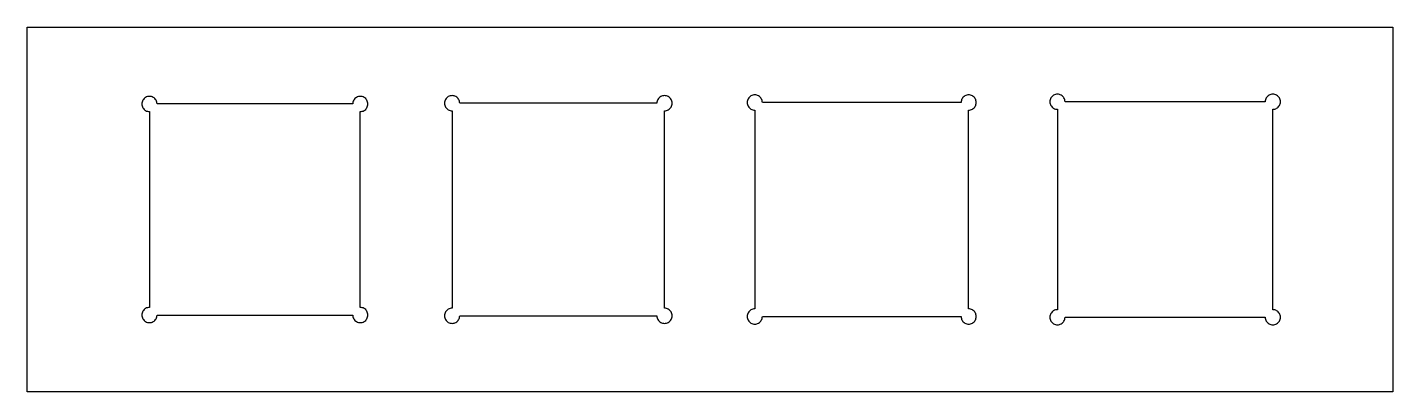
# Model space of a CAD drawing. Header units: millimetres. Extents: x -45 to 45, y -12 to 12.
import ezdxf

# ---------------------------------------------------------------- set-up
doc = ezdxf.new("R2010")
doc.units = ezdxf.units.MM

msp = doc.modelspace()

# ---------------------------------------------------------------- linework, layer by layer
for points in [[(45, -12), (-45, -12), (-45, 12), (45, 12)], [(-22.921, 6.467), (-22.859, 6.488), (-22.8, 6.517), (-22.746, 6.553), (-22.696, 6.596), (-22.653, 6.646), (-22.617, 6.7), (-22.588, 6.759), (-22.567, 6.821), (-22.554, 6.885), (-22.55, 6.95), (-22.554, 7.015), (-22.567, 7.079), (-22.588, 7.141), (-22.617, 7.2), (-22.653, 7.254), (-22.696, 7.304), (-22.746, 7.347), (-22.8, 7.383), (-22.859, 7.412), (-22.921, 7.433), (-22.985, 7.446), (-23.05, 7.45), (-23.115, 7.446), (-23.179, 7.433), (-23.241, 7.412), (-23.3, 7.383), (-23.354, 7.347), (-23.404, 7.304), (-23.447, 7.254), (-23.483, 7.2), (-23.512, 7.141), (-23.533, 7.079), (-23.546, 7.015), (-23.55, 6.95), (-36.45, 6.95), (-36.454, 7.015), (-36.467, 7.079), (-36.488, 7.141), (-36.517, 7.2), (-36.553, 7.254), (-36.596, 7.304), (-36.646, 7.347), (-36.7, 7.383), (-36.759, 7.412), (-36.821, 7.433), (-36.885, 7.446), (-36.95, 7.45), (-37.015, 7.446), (-37.079, 7.433), (-37.141, 7.412), (-37.2, 7.383), (-37.254, 7.347), (-37.304, 7.304), (-37.347, 7.254), (-37.383, 7.2), (-37.412, 7.141), (-37.433, 7.079), (-37.446, 7.015), (-37.45, 6.95), (-37.446, 6.885), (-37.433, 6.821), (-37.412, 6.759), (-37.383, 6.7), (-37.347, 6.646), (-37.304, 6.596), (-37.254, 6.553), (-37.2, 6.517), (-37.141, 6.488), (-37.079, 6.467), (-37.015, 6.454), (-36.95, 6.45), (-36.95, -6.45), (-37.015, -6.454), (-37.079, -6.467), (-37.141, -6.488), (-37.2, -6.517), (-37.254, -6.553), (-37.304, -6.596), (-37.347, -6.646), (-37.383, -6.7), (-37.412, -6.759), (-37.433, -6.821), (-37.446, -6.885), (-37.45, -6.95), (-37.446, -7.015), (-37.433, -7.079), (-37.412, -7.141), (-37.383, -7.2), (-37.347, -7.254), (-37.304, -7.304), (-37.254, -7.347), (-37.2, -7.383), (-37.141, -7.412), (-37.079, -7.433), (-37.015, -7.446), (-36.95, -7.45), (-36.885, -7.446), (-36.821, -7.433), (-36.759, -7.412), (-36.7, -7.383), (-36.646, -7.347), (-36.596, -7.304), (-36.553, -7.254), (-36.517, -7.2), (-36.488, -7.141), (-36.467, -7.079), (-36.454, -7.015), (-36.45, -6.95), (-23.55, -6.95), (-23.546, -7.015), (-23.533, -7.079), (-23.512, -7.141), (-23.483, -7.2), (-23.447, -7.254), (-23.404, -7.304), (-23.354, -7.347), (-23.3, -7.383), (-23.241, -7.412), (-23.179, -7.433), (-23.115, -7.446), (-23.05, -7.45), (-22.985, -7.446), (-22.921, -7.433), (-22.859, -7.412), (-22.8, -7.383), (-22.746, -7.347), (-22.696, -7.304), (-22.653, -7.254), (-22.617, -7.2), (-22.588, -7.141), (-22.567, -7.079), (-22.554, -7.015), (-22.55, -6.95), (-22.554, -6.885), (-22.567, -6.821), (-22.588, -6.759), (-22.617, -6.7), (-22.653, -6.646), (-22.696, -6.596), (-22.746, -6.553), (-22.8, -6.517), (-22.859, -6.488), (-22.921, -6.467), (-22.985, -6.454), (-23.05, -6.45), (-23.05, 6.45), (-22.985, 6.454)], [(-2.935, 6.504), (-2.871, 6.517), (-2.809, 6.538), (-2.75, 6.567), (-2.696, 6.603), (-2.646, 6.646), (-2.603, 6.696), (-2.567, 6.75), (-2.538, 6.809), (-2.517, 6.871), (-2.504, 6.935), (-2.5, 7), (-2.504, 7.065), (-2.517, 7.129), (-2.538, 7.191), (-2.567, 7.25), (-2.603, 7.304), (-2.646, 7.354), (-2.696, 7.397), (-2.75, 7.433), (-2.809, 7.462), (-2.871, 7.483), (-2.935, 7.496), (-3, 7.5), (-3.065, 7.496), (-3.129, 7.483), (-3.191, 7.462), (-3.25, 7.433), (-3.304, 7.397), (-3.354, 7.354), (-3.397, 7.304), (-3.433, 7.25), (-3.462, 7.191), (-3.483, 7.129), (-3.496, 7.065), (-3.5, 7), (-16.5, 7), (-16.504, 7.065), (-16.517, 7.129), (-16.538, 7.191), (-16.567, 7.25), (-16.603, 7.304), (-16.646, 7.354), (-16.696, 7.397), (-16.75, 7.433), (-16.809, 7.462), (-16.871, 7.483), (-16.935, 7.496), (-17, 7.5), (-17.065, 7.496), (-17.129, 7.483), (-17.191, 7.462), (-17.25, 7.433), (-17.304, 7.397), (-17.354, 7.354), (-17.397, 7.304), (-17.433, 7.25), (-17.462, 7.191), (-17.483, 7.129), (-17.496, 7.065), (-17.5, 7), (-17.496, 6.935), (-17.483, 6.871), (-17.462, 6.809), (-17.433, 6.75), (-17.397, 6.696), (-17.354, 6.646), (-17.304, 6.603), (-17.25, 6.567), (-17.191, 6.538), (-17.129, 6.517), (-17.065, 6.504), (-17, 6.5), (-17, -6.5), (-17.065, -6.504), (-17.129, -6.517), (-17.191, -6.538), (-17.25, -6.567), (-17.304, -6.603), (-17.354, -6.646), (-17.397, -6.696), (-17.433, -6.75), (-17.462, -6.809), (-17.483, -6.871), (-17.496, -6.935), (-17.5, -7), (-17.496, -7.065), (-17.483, -7.129), (-17.462, -7.191), (-17.433, -7.25), (-17.397, -7.304), (-17.354, -7.354), (-17.304, -7.397), (-17.25, -7.433), (-17.191, -7.462), (-17.129, -7.483), (-17.065, -7.496), (-17, -7.5), (-16.935, -7.496), (-16.871, -7.483), (-16.809, -7.462), (-16.75, -7.433), (-16.696, -7.397), (-16.646, -7.354), (-16.603, -7.304), (-16.567, -7.25), (-16.538, -7.191), (-16.517, -7.129), (-16.504, -7.065), (-16.5, -7), (-3.5, -7), (-3.496, -7.065), (-3.483, -7.129), (-3.462, -7.191), (-3.433, -7.25), (-3.397, -7.304), (-3.354, -7.354), (-3.304, -7.397), (-3.25, -7.433), (-3.191, -7.462), (-3.129, -7.483), (-3.065, -7.496), (-3, -7.5), (-2.935, -7.496), (-2.871, -7.483), (-2.809, -7.462), (-2.75, -7.433), (-2.696, -7.397), (-2.646, -7.354), (-2.603, -7.304), (-2.567, -7.25), (-2.538, -7.191), (-2.517, -7.129), (-2.504, -7.065), (-2.5, -7), (-2.504, -6.935), (-2.517, -6.871), (-2.538, -6.809), (-2.567, -6.75), (-2.603, -6.696), (-2.646, -6.646), (-2.696, -6.603), (-2.75, -6.567), (-2.809, -6.538), (-2.871, -6.517), (-2.935, -6.504), (-3, -6.5), (-3, 6.5)], [(17.05, 6.55), (17.115, 6.554), (17.179, 6.567), (17.241, 6.588), (17.3, 6.617), (17.354, 6.653), (17.404, 6.696), (17.447, 6.746), (17.483, 6.8), (17.512, 6.859), (17.533, 6.921), (17.546, 6.985), (17.55, 7.05), (17.546, 7.115), (17.533, 7.179), (17.512, 7.241), (17.483, 7.3), (17.447, 7.354), (17.404, 7.404), (17.354, 7.447), (17.3, 7.483), (17.241, 7.512), (17.179, 7.533), (17.115, 7.546), (17.05, 7.55), (16.985, 7.546), (16.921, 7.533), (16.859, 7.512), (16.8, 7.483), (16.746, 7.447), (16.696, 7.404), (16.653, 7.354), (16.617, 7.3), (16.588, 7.241), (16.567, 7.179), (16.554, 7.115), (16.55, 7.05), (3.45, 7.05), (3.446, 7.115), (3.433, 7.179), (3.412, 7.241), (3.383, 7.3), (3.347, 7.354), (3.304, 7.404), (3.254, 7.447), (3.2, 7.483), (3.141, 7.512), (3.079, 7.533), (3.015, 7.546), (2.95, 7.55), (2.885, 7.546), (2.821, 7.533), (2.759, 7.512), (2.7, 7.483), (2.646, 7.447), (2.596, 7.404), (2.553, 7.354), (2.517, 7.3), (2.488, 7.241), (2.467, 7.179), (2.454, 7.115), (2.45, 7.05), (2.454, 6.985), (2.467, 6.921), (2.488, 6.859), (2.517, 6.8), (2.553, 6.746), (2.596, 6.696), (2.646, 6.653), (2.7, 6.617), (2.759, 6.588), (2.821, 6.567), (2.885, 6.554), (2.95, 6.55), (2.95, -6.55), (2.885, -6.554), (2.821, -6.567), (2.759, -6.588), (2.7, -6.617), (2.646, -6.653), (2.596, -6.696), (2.553, -6.746), (2.517, -6.8), (2.488, -6.859), (2.467, -6.921), (2.454, -6.985), (2.45, -7.05), (2.454, -7.115), (2.467, -7.179), (2.488, -7.241), (2.517, -7.3), (2.553, -7.354), (2.596, -7.404), (2.646, -7.447), (2.7, -7.483), (2.759, -7.512), (2.821, -7.533), (2.885, -7.546), (2.95, -7.55), (3.015, -7.546), (3.079, -7.533), (3.141, -7.512), (3.2, -7.483), (3.254, -7.447), (3.304, -7.404), (3.347, -7.354), (3.383, -7.3), (3.412, -7.241), (3.433, -7.179), (3.446, -7.115), (3.45, -7.05), (16.55, -7.05), (16.554, -7.115), (16.567, -7.179), (16.588, -7.241), (16.617, -7.3), (16.653, -7.354), (16.696, -7.404), (16.746, -7.447), (16.8, -7.483), (16.859, -7.512), (16.921, -7.533), (16.985, -7.546), (17.05, -7.55), (17.115, -7.546), (17.179, -7.533), (17.241, -7.512), (17.3, -7.483), (17.354, -7.447), (17.404, -7.404), (17.447, -7.354), (17.483, -7.3), (17.512, -7.241), (17.533, -7.179), (17.546, -7.115), (17.55, -7.05), (17.546, -6.985), (17.533, -6.921), (17.512, -6.859), (17.483, -6.8), (17.447, -6.746), (17.404, -6.696), (17.354, -6.653), (17.3, -6.617), (17.241, -6.588), (17.179, -6.567), (17.115, -6.554), (17.05, -6.55)], [(37.1, -6.6), (37.1, 6.6), (37.165, 6.604), (37.229, 6.617), (37.291, 6.638), (37.35, 6.667), (37.404, 6.703), (37.454, 6.746), (37.497, 6.796), (37.533, 6.85), (37.562, 6.909), (37.583, 6.971), (37.596, 7.035), (37.6, 7.1), (37.596, 7.165), (37.583, 7.229), (37.562, 7.291), (37.533, 7.35), (37.497, 7.404), (37.454, 7.454), (37.404, 7.497), (37.35, 7.533), (37.291, 7.562), (37.229, 7.583), (37.165, 7.596), (37.1, 7.6), (37.035, 7.596), (36.971, 7.583), (36.909, 7.562), (36.85, 7.533), (36.796, 7.497), (36.746, 7.454), (36.703, 7.404), (36.667, 7.35), (36.638, 7.291), (36.617, 7.229), (36.604, 7.165), (36.6, 7.1), (23.4, 7.1), (23.396, 7.165), (23.383, 7.229), (23.362, 7.291), (23.333, 7.35), (23.297, 7.404), (23.254, 7.454), (23.204, 7.497), (23.15, 7.533), (23.091, 7.562), (23.029, 7.583), (22.965, 7.596), (22.9, 7.6), (22.835, 7.596), (22.771, 7.583), (22.709, 7.562), (22.65, 7.533), (22.596, 7.497), (22.546, 7.454), (22.503, 7.404), (22.467, 7.35), (22.438, 7.291), (22.417, 7.229), (22.404, 7.165), (22.4, 7.1), (22.404, 7.035), (22.417, 6.971), (22.438, 6.909), (22.467, 6.85), (22.503, 6.796), (22.546, 6.746), (22.596, 6.703), (22.65, 6.667), (22.709, 6.638), (22.771, 6.617), (22.835, 6.604), (22.9, 6.6), (22.9, -6.6), (22.835, -6.604), (22.771, -6.617), (22.709, -6.638), (22.65, -6.667), (22.596, -6.703), (22.546, -6.746), (22.503, -6.796), (22.467, -6.85), (22.438, -6.909), (22.417, -6.971), (22.404, -7.035), (22.4, -7.1), (22.404, -7.165), (22.417, -7.229), (22.438, -7.291), (22.467, -7.35), (22.503, -7.404), (22.546, -7.454), (22.596, -7.497), (22.65, -7.533), (22.709, -7.562), (22.771, -7.583), (22.835, -7.596), (22.9, -7.6), (22.965, -7.596), (23.029, -7.583), (23.091, -7.562), (23.15, -7.533), (23.204, -7.497), (23.254, -7.454), (23.297, -7.404), (23.333, -7.35), (23.362, -7.291), (23.383, -7.229), (23.396, -7.165), (23.4, -7.1), (36.6, -7.1), (36.604, -7.165), (36.617, -7.229), (36.638, -7.291), (36.667, -7.35), (36.703, -7.404), (36.746, -7.454), (36.796, -7.497), (36.85, -7.533), (36.909, -7.562), (36.971, -7.583), (37.035, -7.596), (37.1, -7.6), (37.165, -7.596), (37.229, -7.583), (37.291, -7.562), (37.35, -7.533), (37.404, -7.497), (37.454, -7.454), (37.497, -7.404), (37.533, -7.35), (37.562, -7.291), (37.583, -7.229), (37.596, -7.165), (37.6, -7.1), (37.596, -7.035), (37.583, -6.971), (37.562, -6.909), (37.533, -6.85), (37.497, -6.796), (37.454, -6.746), (37.404, -6.703), (37.35, -6.667), (37.291, -6.638), (37.229, -6.617), (37.165, -6.604)]]:
    msp.add_lwpolyline(points, close=True)

doc.saveas('drawing.dxf')
